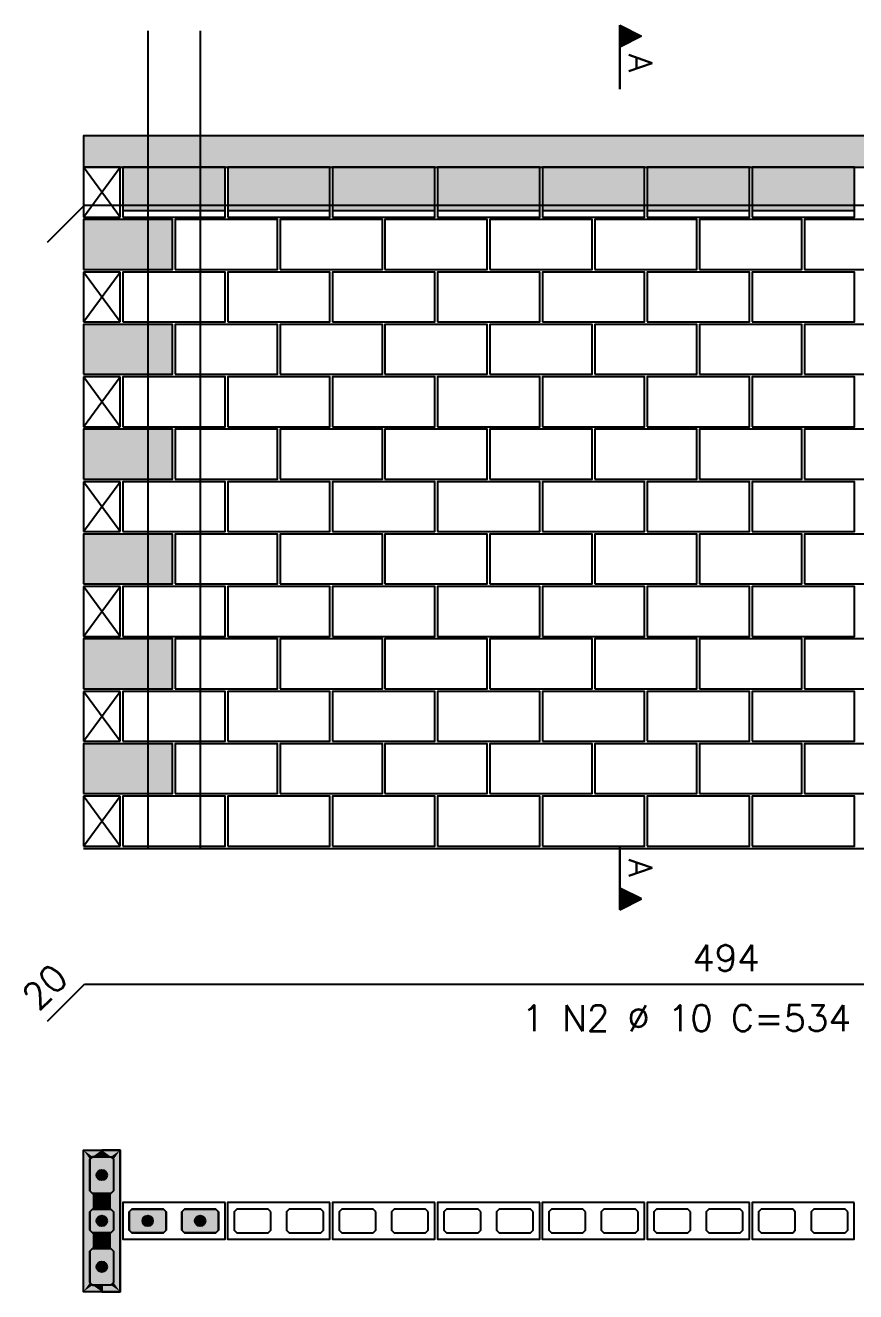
# Model space of a CAD drawing. Extents: x -1.9 to 86, y -1.6 to 60.9.
# Drawn here: x 8.58 to 14.92, y 44.97 to 54.64 of the extents above; entities that cross this region are included whole.
import ezdxf

# ---------------------------------------------------------------- set-up
doc = ezdxf.new("R2010")
doc.units = 0
doc.header["$MEASUREMENT"] = 0
for name, color, linetype in [('PENA_01', 1, 'CONTINUOUS'), ('PENA_02', 2, 'CONTINUOUS'), ('PENA_03', 3, 'CONTINUOUS'), ('PENA_05', 5, 'CONTINUOUS'), ('PENA_09', 254, 'CONTINUOUS'), ('PENA_11', 252, 'CONTINUOUS'), ('PENA_19', 240, 'CONTINUOUS'), ('PENA_21', 100, 'CONTINUOUS')]:
    doc.layers.add(name, color=color, linetype=linetype)
doc.styles.get("Standard").update_dxf_attribs({"font": 'ROMANS.SHX'})

msp = doc.modelspace()

# ---------------------------------------------------------------- linework, layer by layer
at = {"layer": 'PENA_01', "linetype": 'Continuous'}
for p, q in [((9.3279, 53.2247), (10.1079, 53.2247)), ((10.1279, 53.2247), (10.9079, 53.2247)), ((10.9279, 53.2247), (11.7079, 53.2247)), ((11.7279, 53.2247), (12.5079, 53.2247)), ((12.5279, 53.2247), (13.3079, 53.2247)), ((13.3279, 53.2247), (14.1079, 53.2247)), ((14.1279, 53.2247), (14.9079, 53.2247))]:
    msp.add_line(p, q, dxfattribs=at)
for points in [[(9.2375, 46.0039), (9.2575, 45.9839), (9.2575, 45.7439), (9.2375, 45.7239), (9.0975, 45.7239), (9.0775, 45.7439), (9.0775, 45.9839), (9.0975, 46.0039), (9.2375, 46.0039)], [(9.2375, 45.6039), (9.2575, 45.5839), (9.2575, 45.4439), (9.2375, 45.4239), (9.0975, 45.4239), (9.0775, 45.4439), (9.0775, 45.5839), (9.0975, 45.6039), (9.2375, 45.6039)], [(9.6575, 45.5839), (9.6375, 45.6039), (9.3975, 45.6039), (9.3775, 45.5839), (9.3775, 45.4439), (9.3975, 45.4239), (9.6375, 45.4239), (9.6575, 45.4439), (9.6575, 45.5839)], [(10.0575, 45.5839), (10.0375, 45.6039), (9.7975, 45.6039), (9.7775, 45.5839), (9.7775, 45.4439), (9.7975, 45.4239), (10.0375, 45.4239), (10.0575, 45.4439), (10.0575, 45.5839)], [(10.4575, 45.5839), (10.4375, 45.6039), (10.1975, 45.6039), (10.1775, 45.5839), (10.1775, 45.4439), (10.1975, 45.4239), (10.4375, 45.4239), (10.4575, 45.4439), (10.4575, 45.5839)], [(10.8575, 45.5839), (10.8375, 45.6039), (10.5975, 45.6039), (10.5775, 45.5839), (10.5775, 45.4439), (10.5975, 45.4239), (10.8375, 45.4239), (10.8575, 45.4439), (10.8575, 45.5839)], [(11.2575, 45.5839), (11.2375, 45.6039), (10.9975, 45.6039), (10.9775, 45.5839), (10.9775, 45.4439), (10.9975, 45.4239), (11.2375, 45.4239), (11.2575, 45.4439), (11.2575, 45.5839)], [(11.6575, 45.5839), (11.6375, 45.6039), (11.3975, 45.6039), (11.3775, 45.5839), (11.3775, 45.4439), (11.3975, 45.4239), (11.6375, 45.4239), (11.6575, 45.4439), (11.6575, 45.5839)], [(12.0575, 45.5839), (12.0375, 45.6039), (11.7975, 45.6039), (11.7775, 45.5839), (11.7775, 45.4439), (11.7975, 45.4239), (12.0375, 45.4239), (12.0575, 45.4439), (12.0575, 45.5839)], [(12.4575, 45.5839), (12.4375, 45.6039), (12.1975, 45.6039), (12.1775, 45.5839), (12.1775, 45.4439), (12.1975, 45.4239), (12.4375, 45.4239), (12.4575, 45.4439), (12.4575, 45.5839)], [(12.8575, 45.5839), (12.8375, 45.6039), (12.5975, 45.6039), (12.5775, 45.5839), (12.5775, 45.4439), (12.5975, 45.4239), (12.8375, 45.4239), (12.8575, 45.4439), (12.8575, 45.5839)], [(13.2575, 45.5839), (13.2375, 45.6039), (12.9975, 45.6039), (12.9775, 45.5839), (12.9775, 45.4439), (12.9975, 45.4239), (13.2375, 45.4239), (13.2575, 45.4439), (13.2575, 45.5839)], [(13.6575, 45.5839), (13.6375, 45.6039), (13.3975, 45.6039), (13.3775, 45.5839), (13.3775, 45.4439), (13.3975, 45.4239), (13.6375, 45.4239), (13.6575, 45.4439), (13.6575, 45.5839)], [(14.0575, 45.5839), (14.0375, 45.6039), (13.7975, 45.6039), (13.7775, 45.5839), (13.7775, 45.4439), (13.7975, 45.4239), (14.0375, 45.4239), (14.0575, 45.4439), (14.0575, 45.5839)], [(14.4575, 45.5839), (14.4375, 45.6039), (14.1975, 45.6039), (14.1775, 45.5839), (14.1775, 45.4439), (14.1975, 45.4239), (14.4375, 45.4239), (14.4575, 45.4439), (14.4575, 45.5839)], [(14.8575, 45.5839), (14.8375, 45.6039), (14.5975, 45.6039), (14.5775, 45.5839), (14.5775, 45.4439), (14.5975, 45.4239), (14.8375, 45.4239), (14.8575, 45.4439), (14.8575, 45.5839)], [(9.2375, 45.3039), (9.2575, 45.2839), (9.2575, 45.0439), (9.2375, 45.0239), (9.0975, 45.0239), (9.0775, 45.0439), (9.0775, 45.2839), (9.0975, 45.3039), (9.2375, 45.3039)]]:
    msp.add_lwpolyline(points, dxfattribs=at)
at = {"layer": 'PENA_02', "linetype": 'Continuous'}
for p, q in [((9.3075, 53.5547), (9.0275, 53.5547)), ((9.0275, 53.5547), (9.0275, 53.1747)), ((9.3075, 53.1747), (9.3075, 53.5547)), ((9.0275, 53.1747), (9.3075, 53.1747)), ((9.3075, 52.7547), (9.0275, 52.7547)), ((9.0275, 52.7547), (9.0275, 52.3747)), ((9.3075, 52.3747), (9.3075, 52.7547)), ((9.0275, 52.3747), (9.3075, 52.3747)), ((9.3075, 51.9547), (9.0275, 51.9547)), ((9.0275, 51.9547), (9.0275, 51.5747)), ((9.3075, 51.5747), (9.3075, 51.9547)), ((9.0275, 51.5747), (9.3075, 51.5747)), ((9.3075, 51.1547), (9.0275, 51.1547)), ((9.0275, 51.1547), (9.0275, 50.7747)), ((9.3075, 50.7747), (9.3075, 51.1547)), ((9.0275, 50.7747), (9.3075, 50.7747)), ((9.3075, 50.3547), (9.0275, 50.3547)), ((9.0275, 50.3547), (9.0275, 49.9747)), ((9.3075, 49.9747), (9.3075, 50.3547)), ((9.0275, 49.9747), (9.3075, 49.9747)), ((9.3075, 49.5547), (9.0275, 49.5547)), ((9.0275, 49.5547), (9.0275, 49.1747)), ((9.3075, 49.1747), (9.3075, 49.5547)), ((9.0275, 49.1747), (9.3075, 49.1747)), ((9.3075, 48.7547), (9.0275, 48.7547)), ((9.0275, 48.7547), (9.0275, 48.3747)), ((9.3075, 48.3747), (9.3075, 48.7547)), ((9.0275, 48.3747), (9.3075, 48.3747)), ((9.0275, 48.3547), (19.0079, 48.3547)), ((9.0275, 44.9739), (9.0275, 46.0539)), ((9.0275, 46.0539), (9.3075, 46.0539)), ((9.3075, 46.0539), (9.3075, 44.9739)), ((9.3075, 44.9739), (9.0275, 44.9739))]:
    msp.add_line(p, q, dxfattribs=at)
for points in [[(9.0275, 53.5547), (19.0074, 53.5547), (19.0074, 53.7947), (9.0275, 53.7947), (9.0275, 53.5547)], [(9.3279, 53.1747), (10.1079, 53.1747), (10.1079, 53.5547), (9.3279, 53.5547), (9.3279, 53.1747)], [(10.1279, 53.1747), (10.9079, 53.1747), (10.9079, 53.5547), (10.1279, 53.5547), (10.1279, 53.1747)], [(10.9279, 53.1747), (11.7079, 53.1747), (11.7079, 53.5547), (10.9279, 53.5547), (10.9279, 53.1747)], [(11.7279, 53.1747), (12.5079, 53.1747), (12.5079, 53.5547), (11.7279, 53.5547), (11.7279, 53.1747)], [(12.5279, 53.1747), (13.3079, 53.1747), (13.3079, 53.5547), (12.5279, 53.5547), (12.5279, 53.1747)], [(13.3279, 53.1747), (14.1079, 53.1747), (14.1079, 53.5547), (13.3279, 53.5547), (13.3279, 53.1747)], [(14.1279, 53.1747), (14.9079, 53.1747), (14.9079, 53.5547), (14.1279, 53.5547), (14.1279, 53.1747)], [(9.0275, 52.7747), (9.7075, 52.7747), (9.7075, 53.1547), (9.0275, 53.1547), (9.0275, 52.7747)], [(9.7275, 52.7747), (10.5075, 52.7747), (10.5075, 53.1547), (9.7275, 53.1547), (9.7275, 52.7747)], [(10.5275, 52.7747), (11.3075, 52.7747), (11.3075, 53.1547), (10.5275, 53.1547), (10.5275, 52.7747)], [(11.3275, 52.7747), (12.1075, 52.7747), (12.1075, 53.1547), (11.3275, 53.1547), (11.3275, 52.7747)], [(12.1275, 52.7747), (12.9075, 52.7747), (12.9075, 53.1547), (12.1275, 53.1547), (12.1275, 52.7747)], [(12.9275, 52.7747), (13.7075, 52.7747), (13.7075, 53.1547), (12.9275, 53.1547), (12.9275, 52.7747)], [(13.7275, 52.7747), (14.5075, 52.7747), (14.5075, 53.1547), (13.7275, 53.1547), (13.7275, 52.7747)], [(14.5275, 52.7747), (15.3075, 52.7747), (15.3075, 53.1547), (14.5275, 53.1547), (14.5275, 52.7747)], [(9.3279, 52.3747), (10.1079, 52.3747), (10.1079, 52.7547), (9.3279, 52.7547), (9.3279, 52.3747)], [(10.1279, 52.3747), (10.9079, 52.3747), (10.9079, 52.7547), (10.1279, 52.7547), (10.1279, 52.3747)], [(10.9279, 52.3747), (11.7079, 52.3747), (11.7079, 52.7547), (10.9279, 52.7547), (10.9279, 52.3747)], [(11.7279, 52.3747), (12.5079, 52.3747), (12.5079, 52.7547), (11.7279, 52.7547), (11.7279, 52.3747)], [(12.5279, 52.3747), (13.3079, 52.3747), (13.3079, 52.7547), (12.5279, 52.7547), (12.5279, 52.3747)], [(13.3279, 52.3747), (14.1079, 52.3747), (14.1079, 52.7547), (13.3279, 52.7547), (13.3279, 52.3747)], [(14.1279, 52.3747), (14.9079, 52.3747), (14.9079, 52.7547), (14.1279, 52.7547), (14.1279, 52.3747)], [(9.0275, 51.9747), (9.7075, 51.9747), (9.7075, 52.3547), (9.0275, 52.3547), (9.0275, 51.9747)], [(9.7275, 51.9747), (10.5075, 51.9747), (10.5075, 52.3547), (9.7275, 52.3547), (9.7275, 51.9747)], [(10.5275, 51.9747), (11.3075, 51.9747), (11.3075, 52.3547), (10.5275, 52.3547), (10.5275, 51.9747)], [(11.3275, 51.9747), (12.1075, 51.9747), (12.1075, 52.3547), (11.3275, 52.3547), (11.3275, 51.9747)], [(12.1275, 51.9747), (12.9075, 51.9747), (12.9075, 52.3547), (12.1275, 52.3547), (12.1275, 51.9747)], [(12.9275, 51.9747), (13.7075, 51.9747), (13.7075, 52.3547), (12.9275, 52.3547), (12.9275, 51.9747)], [(13.7275, 51.9747), (14.5075, 51.9747), (14.5075, 52.3547), (13.7275, 52.3547), (13.7275, 51.9747)], [(14.5275, 51.9747), (15.3075, 51.9747), (15.3075, 52.3547), (14.5275, 52.3547), (14.5275, 51.9747)], [(9.3279, 51.5747), (10.1079, 51.5747), (10.1079, 51.9547), (9.3279, 51.9547), (9.3279, 51.5747)], [(10.1279, 51.5747), (10.9079, 51.5747), (10.9079, 51.9547), (10.1279, 51.9547), (10.1279, 51.5747)], [(10.9279, 51.5747), (11.7079, 51.5747), (11.7079, 51.9547), (10.9279, 51.9547), (10.9279, 51.5747)], [(11.7279, 51.5747), (12.5079, 51.5747), (12.5079, 51.9547), (11.7279, 51.9547), (11.7279, 51.5747)], [(12.5279, 51.5747), (13.3079, 51.5747), (13.3079, 51.9547), (12.5279, 51.9547), (12.5279, 51.5747)], [(13.3279, 51.5747), (14.1079, 51.5747), (14.1079, 51.9547), (13.3279, 51.9547), (13.3279, 51.5747)], [(14.1279, 51.5747), (14.9079, 51.5747), (14.9079, 51.9547), (14.1279, 51.9547), (14.1279, 51.5747)], [(9.0275, 51.1747), (9.7075, 51.1747), (9.7075, 51.5547), (9.0275, 51.5547), (9.0275, 51.1747)], [(9.7275, 51.1747), (10.5075, 51.1747), (10.5075, 51.5547), (9.7275, 51.5547), (9.7275, 51.1747)], [(10.5275, 51.1747), (11.3075, 51.1747), (11.3075, 51.5547), (10.5275, 51.5547), (10.5275, 51.1747)], [(11.3275, 51.1747), (12.1075, 51.1747), (12.1075, 51.5547), (11.3275, 51.5547), (11.3275, 51.1747)], [(12.1275, 51.1747), (12.9075, 51.1747), (12.9075, 51.5547), (12.1275, 51.5547), (12.1275, 51.1747)], [(12.9275, 51.1747), (13.7075, 51.1747), (13.7075, 51.5547), (12.9275, 51.5547), (12.9275, 51.1747)], [(13.7275, 51.1747), (14.5075, 51.1747), (14.5075, 51.5547), (13.7275, 51.5547), (13.7275, 51.1747)], [(14.5275, 51.1747), (15.3075, 51.1747), (15.3075, 51.5547), (14.5275, 51.5547), (14.5275, 51.1747)], [(9.3279, 50.7747), (10.1079, 50.7747), (10.1079, 51.1547), (9.3279, 51.1547), (9.3279, 50.7747)], [(10.1279, 50.7747), (10.9079, 50.7747), (10.9079, 51.1547), (10.1279, 51.1547), (10.1279, 50.7747)], [(10.9279, 50.7747), (11.7079, 50.7747), (11.7079, 51.1547), (10.9279, 51.1547), (10.9279, 50.7747)], [(11.7279, 50.7747), (12.5079, 50.7747), (12.5079, 51.1547), (11.7279, 51.1547), (11.7279, 50.7747)], [(12.5279, 50.7747), (13.3079, 50.7747), (13.3079, 51.1547), (12.5279, 51.1547), (12.5279, 50.7747)], [(13.3279, 50.7747), (14.1079, 50.7747), (14.1079, 51.1547), (13.3279, 51.1547), (13.3279, 50.7747)], [(14.1279, 50.7747), (14.9079, 50.7747), (14.9079, 51.1547), (14.1279, 51.1547), (14.1279, 50.7747)], [(9.0275, 50.3747), (9.7075, 50.3747), (9.7075, 50.7547), (9.0275, 50.7547), (9.0275, 50.3747)], [(9.7275, 50.3747), (10.5075, 50.3747), (10.5075, 50.7547), (9.7275, 50.7547), (9.7275, 50.3747)], [(10.5275, 50.3747), (11.3075, 50.3747), (11.3075, 50.7547), (10.5275, 50.7547), (10.5275, 50.3747)], [(11.3275, 50.3747), (12.1075, 50.3747), (12.1075, 50.7547), (11.3275, 50.7547), (11.3275, 50.3747)], [(12.1275, 50.3747), (12.9075, 50.3747), (12.9075, 50.7547), (12.1275, 50.7547), (12.1275, 50.3747)], [(12.9275, 50.3747), (13.7075, 50.3747), (13.7075, 50.7547), (12.9275, 50.7547), (12.9275, 50.3747)], [(13.7275, 50.3747), (14.5075, 50.3747), (14.5075, 50.7547), (13.7275, 50.7547), (13.7275, 50.3747)], [(14.5275, 50.3747), (15.3075, 50.3747), (15.3075, 50.7547), (14.5275, 50.7547), (14.5275, 50.3747)], [(9.3279, 49.9747), (10.1079, 49.9747), (10.1079, 50.3547), (9.3279, 50.3547), (9.3279, 49.9747)], [(10.1279, 49.9747), (10.9079, 49.9747), (10.9079, 50.3547), (10.1279, 50.3547), (10.1279, 49.9747)], [(10.9279, 49.9747), (11.7079, 49.9747), (11.7079, 50.3547), (10.9279, 50.3547), (10.9279, 49.9747)], [(11.7279, 49.9747), (12.5079, 49.9747), (12.5079, 50.3547), (11.7279, 50.3547), (11.7279, 49.9747)], [(12.5279, 49.9747), (13.3079, 49.9747), (13.3079, 50.3547), (12.5279, 50.3547), (12.5279, 49.9747)], [(13.3279, 49.9747), (14.1079, 49.9747), (14.1079, 50.3547), (13.3279, 50.3547), (13.3279, 49.9747)], [(14.1279, 49.9747), (14.9079, 49.9747), (14.9079, 50.3547), (14.1279, 50.3547), (14.1279, 49.9747)], [(9.0275, 49.5747), (9.7075, 49.5747), (9.7075, 49.9547), (9.0275, 49.9547), (9.0275, 49.5747)], [(9.7275, 49.5747), (10.5075, 49.5747), (10.5075, 49.9547), (9.7275, 49.9547), (9.7275, 49.5747)], [(10.5275, 49.5747), (11.3075, 49.5747), (11.3075, 49.9547), (10.5275, 49.9547), (10.5275, 49.5747)], [(11.3275, 49.5747), (12.1075, 49.5747), (12.1075, 49.9547), (11.3275, 49.9547), (11.3275, 49.5747)], [(12.1275, 49.5747), (12.9075, 49.5747), (12.9075, 49.9547), (12.1275, 49.9547), (12.1275, 49.5747)], [(12.9275, 49.5747), (13.7075, 49.5747), (13.7075, 49.9547), (12.9275, 49.9547), (12.9275, 49.5747)], [(13.7275, 49.5747), (14.5075, 49.5747), (14.5075, 49.9547), (13.7275, 49.9547), (13.7275, 49.5747)], [(14.5275, 49.5747), (15.3075, 49.5747), (15.3075, 49.9547), (14.5275, 49.9547), (14.5275, 49.5747)], [(9.3279, 49.1747), (10.1079, 49.1747), (10.1079, 49.5547), (9.3279, 49.5547), (9.3279, 49.1747)], [(10.1279, 49.1747), (10.9079, 49.1747), (10.9079, 49.5547), (10.1279, 49.5547), (10.1279, 49.1747)], [(10.9279, 49.1747), (11.7079, 49.1747), (11.7079, 49.5547), (10.9279, 49.5547), (10.9279, 49.1747)], [(11.7279, 49.1747), (12.5079, 49.1747), (12.5079, 49.5547), (11.7279, 49.5547), (11.7279, 49.1747)], [(12.5279, 49.1747), (13.3079, 49.1747), (13.3079, 49.5547), (12.5279, 49.5547), (12.5279, 49.1747)], [(13.3279, 49.1747), (14.1079, 49.1747), (14.1079, 49.5547), (13.3279, 49.5547), (13.3279, 49.1747)], [(14.1279, 49.1747), (14.9079, 49.1747), (14.9079, 49.5547), (14.1279, 49.5547), (14.1279, 49.1747)], [(9.0275, 48.7747), (9.7075, 48.7747), (9.7075, 49.1547), (9.0275, 49.1547), (9.0275, 48.7747)], [(9.7275, 48.7747), (10.5075, 48.7747), (10.5075, 49.1547), (9.7275, 49.1547), (9.7275, 48.7747)], [(10.5275, 48.7747), (11.3075, 48.7747), (11.3075, 49.1547), (10.5275, 49.1547), (10.5275, 48.7747)], [(11.3275, 48.7747), (12.1075, 48.7747), (12.1075, 49.1547), (11.3275, 49.1547), (11.3275, 48.7747)], [(12.1275, 48.7747), (12.9075, 48.7747), (12.9075, 49.1547), (12.1275, 49.1547), (12.1275, 48.7747)], [(12.9275, 48.7747), (13.7075, 48.7747), (13.7075, 49.1547), (12.9275, 49.1547), (12.9275, 48.7747)], [(13.7275, 48.7747), (14.5075, 48.7747), (14.5075, 49.1547), (13.7275, 49.1547), (13.7275, 48.7747)], [(14.5275, 48.7747), (15.3075, 48.7747), (15.3075, 49.1547), (14.5275, 49.1547), (14.5275, 48.7747)], [(9.3279, 48.3747), (10.1079, 48.3747), (10.1079, 48.7547), (9.3279, 48.7547), (9.3279, 48.3747)], [(10.1279, 48.3747), (10.9079, 48.3747), (10.9079, 48.7547), (10.1279, 48.7547), (10.1279, 48.3747)], [(10.9279, 48.3747), (11.7079, 48.3747), (11.7079, 48.7547), (10.9279, 48.7547), (10.9279, 48.3747)], [(11.7279, 48.3747), (12.5079, 48.3747), (12.5079, 48.7547), (11.7279, 48.7547), (11.7279, 48.3747)], [(12.5279, 48.3747), (13.3079, 48.3747), (13.3079, 48.7547), (12.5279, 48.7547), (12.5279, 48.3747)], [(13.3279, 48.3747), (14.1079, 48.3747), (14.1079, 48.7547), (13.3279, 48.7547), (13.3279, 48.3747)], [(14.1279, 48.3747), (14.9079, 48.3747), (14.9079, 48.7547), (14.1279, 48.7547), (14.1279, 48.3747)], [(10.1075, 45.6539), (9.3275, 45.6539), (9.3275, 45.3739), (10.1075, 45.3739), (10.1075, 45.6539)], [(10.9075, 45.6539), (10.1275, 45.6539), (10.1275, 45.3739), (10.9075, 45.3739), (10.9075, 45.6539)], [(11.7075, 45.6539), (10.9275, 45.6539), (10.9275, 45.3739), (11.7075, 45.3739), (11.7075, 45.6539)], [(12.5075, 45.6539), (11.7275, 45.6539), (11.7275, 45.3739), (12.5075, 45.3739), (12.5075, 45.6539)], [(13.3075, 45.6539), (12.5275, 45.6539), (12.5275, 45.3739), (13.3075, 45.3739), (13.3075, 45.6539)], [(14.1075, 45.6539), (13.3275, 45.6539), (13.3275, 45.3739), (14.1075, 45.3739), (14.1075, 45.6539)], [(14.9075, 45.6539), (14.1275, 45.6539), (14.1275, 45.3739), (14.9075, 45.3739), (14.9075, 45.6539)]]:
    msp.add_lwpolyline(points, dxfattribs=at)
at = {"layer": 'PENA_03', "linetype": 'Continuous'}
for p, q in [((13.1194, 54.1511), (13.1194, 54.6375)), ((13.1194, 54.6375), (13.2854, 54.5545)), ((13.1201, 54.6364), (13.1201, 54.4727)), ((13.1201, 54.6364), (13.2838, 54.5545)), ((13.1322, 54.6311), (13.1322, 54.4779)), ((13.145, 54.6247), (13.145, 54.4843)), ((13.1577, 54.6183), (13.1577, 54.4907)), ((13.1705, 54.612), (13.1705, 54.4971)), ((13.1833, 54.6056), (13.1833, 54.5035)), ((13.2838, 54.5545), (13.1201, 54.4727)), ((13.2854, 54.5545), (13.1201, 54.4719)), ((13.196, 54.5992), (13.196, 54.5098)), ((13.2088, 54.5928), (13.2088, 54.5162)), ((13.2216, 54.5864), (13.2216, 54.5226)), ((13.2343, 54.58), (13.2343, 54.529)), ((13.2471, 54.5737), (13.2471, 54.5354)), ((13.2598, 54.5673), (13.2598, 54.5418)), ((13.2726, 54.5609), (13.2726, 54.5481)), ((13.1201, 54.4719), (13.1201, 54.1511)), ((9.0275, 53.1747), (9.3075, 53.5547)), ((9.3075, 53.1747), (9.0275, 53.5547)), ((9.0275, 52.3747), (9.3075, 52.7547)), ((9.3075, 52.3747), (9.0275, 52.7547)), ((9.0275, 51.5747), (9.3075, 51.9547)), ((9.3075, 51.5747), (9.0275, 51.9547)), ((9.0275, 50.7747), (9.3075, 51.1547)), ((9.3075, 50.7747), (9.0275, 51.1547)), ((9.0275, 49.9747), (9.3075, 50.3547)), ((9.3075, 49.9747), (9.0275, 50.3547)), ((9.0275, 49.1747), (9.3075, 49.5547)), ((9.3075, 49.1747), (9.0275, 49.5547)), ((9.0275, 48.3747), (9.3075, 48.7547)), ((9.3075, 48.3747), (9.0275, 48.7547)), ((13.1194, 48.3747), (13.1194, 47.8884)), ((13.1201, 48.0539), (13.1201, 48.3747)), ((13.2854, 47.9713), (13.1201, 48.0539)), ((13.1201, 47.8895), (13.1201, 48.0532)), ((13.2838, 47.9713), (13.1201, 48.0532)), ((13.1322, 47.8947), (13.1322, 48.0479)), ((13.145, 47.9011), (13.145, 48.0415)), ((13.1577, 47.9075), (13.1577, 48.0352)), ((13.1705, 47.9139), (13.1705, 48.0288)), ((13.1194, 47.8884), (13.2854, 47.9713)), ((13.1201, 47.8895), (13.2838, 47.9713)), ((13.1833, 47.9203), (13.1833, 48.0224)), ((13.196, 47.9267), (13.196, 48.016)), ((13.2088, 47.933), (13.2088, 48.0096)), ((13.2216, 47.9394), (13.2216, 48.0032)), ((13.2343, 47.9458), (13.2343, 47.9969)), ((13.2471, 47.9522), (13.2471, 47.9905)), ((13.2598, 47.9586), (13.2598, 47.9841)), ((13.2726, 47.9649), (13.2726, 47.9777))]:
    msp.add_line(p, q, dxfattribs=at)
for points in [[(9.0975, 45.7239), (9.0775, 45.7439), (9.0775, 45.9839), (9.0975, 46.0039), (9.2375, 46.0039), (9.2575, 45.9839), (9.2575, 45.7439), (9.2375, 45.7239), (9.0975, 45.7239)], [(9.2575, 45.4439), (9.2375, 45.4239), (9.0975, 45.4239), (9.0775, 45.4439), (9.0775, 45.5839), (9.0975, 45.6039), (9.2375, 45.6039), (9.2575, 45.5839), (9.2575, 45.4439)], [(9.6575, 45.4439), (9.6375, 45.4239), (9.3975, 45.4239), (9.3775, 45.4439), (9.3775, 45.5839), (9.3975, 45.6039), (9.6375, 45.6039), (9.6575, 45.5839), (9.6575, 45.4439)], [(10.0575, 45.4439), (10.0375, 45.4239), (9.7975, 45.4239), (9.7775, 45.4439), (9.7775, 45.5839), (9.7975, 45.6039), (10.0375, 45.6039), (10.0575, 45.5839), (10.0575, 45.4439)], [(9.0975, 45.0239), (9.0775, 45.0439), (9.0775, 45.2839), (9.0975, 45.3039), (9.2375, 45.3039), (9.2575, 45.2839), (9.2575, 45.0439), (9.2375, 45.0239), (9.0975, 45.0239)]]:
    msp.add_lwpolyline(points, dxfattribs=at)
for centre in [(9.1675, 45.8639), (9.1675, 45.5139), (9.5175, 45.5139), (9.9175, 45.5139), (9.1675, 45.1639)]:
    msp.add_circle(centre, 0.04, dxfattribs=at)
for points in [[(9.2075, 45.8639), (9.1744, 45.9033), (9.1475, 45.8985)], [(9.2075, 45.8639), (9.1981, 45.8896), (9.1744, 45.9033)], [(9.2075, 45.8639), (9.1475, 45.8985), (9.1299, 45.8776)], [(9.2075, 45.8639), (9.1299, 45.8776), (9.1299, 45.8502)], [(9.2075, 45.8639), (9.1299, 45.8502), (9.1475, 45.8292)], [(9.2075, 45.8639), (9.1475, 45.8292), (9.1744, 45.8245)], [(9.2075, 45.8639), (9.1744, 45.8245), (9.1981, 45.8382)], [(9.2075, 45.8639), (9.1981, 45.8382), (9.2075, 45.8639)], [(9.2075, 45.5139), (9.1475, 45.5485), (9.1299, 45.5276)], [(9.2075, 45.5139), (9.1299, 45.5276), (9.1299, 45.5002)], [(9.2075, 45.5139), (9.1744, 45.5533), (9.1475, 45.5485)], [(9.2075, 45.5139), (9.1981, 45.5396), (9.1744, 45.5533)], [(9.5575, 45.5139), (9.4975, 45.5485), (9.4799, 45.5276)], [(9.5575, 45.5139), (9.4799, 45.5276), (9.4799, 45.5002)], [(9.5575, 45.5139), (9.5244, 45.5533), (9.4975, 45.5485)], [(9.5575, 45.5139), (9.5481, 45.5396), (9.5244, 45.5533)], [(9.9575, 45.5139), (9.8975, 45.5485), (9.8799, 45.5276)], [(9.9575, 45.5139), (9.8799, 45.5276), (9.8799, 45.5002)], [(9.9575, 45.5139), (9.9244, 45.5533), (9.8975, 45.5485)], [(9.9575, 45.5139), (9.9481, 45.5396), (9.9244, 45.5533)], [(9.2075, 45.5139), (9.1299, 45.5002), (9.1475, 45.4792)], [(9.2075, 45.5139), (9.1475, 45.4792), (9.1744, 45.4745)], [(9.2075, 45.5139), (9.1744, 45.4745), (9.1981, 45.4882)], [(9.2075, 45.5139), (9.1981, 45.4882), (9.2075, 45.5139)], [(9.5575, 45.5139), (9.4799, 45.5002), (9.4975, 45.4792)], [(9.5575, 45.5139), (9.4975, 45.4792), (9.5244, 45.4745)], [(9.5575, 45.5139), (9.5244, 45.4745), (9.5481, 45.4882)], [(9.5575, 45.5139), (9.5481, 45.4882), (9.5575, 45.5139)], [(9.9575, 45.5139), (9.8799, 45.5002), (9.8975, 45.4792)], [(9.9575, 45.5139), (9.8975, 45.4792), (9.9244, 45.4745)], [(9.9575, 45.5139), (9.9244, 45.4745), (9.9481, 45.4882)], [(9.9575, 45.5139), (9.9481, 45.4882), (9.9575, 45.5139)], [(9.2075, 45.1639), (9.1475, 45.1985), (9.1299, 45.1776)], [(9.2075, 45.1639), (9.1299, 45.1776), (9.1299, 45.1502)], [(9.2075, 45.1639), (9.1299, 45.1502), (9.1475, 45.1292)], [(9.2075, 45.1639), (9.1744, 45.2033), (9.1475, 45.1985)], [(9.2075, 45.1639), (9.1475, 45.1292), (9.1744, 45.1245)], [(9.2075, 45.1639), (9.1981, 45.1896), (9.1744, 45.2033)], [(9.2075, 45.1639), (9.1744, 45.1245), (9.1981, 45.1382)], [(9.2075, 45.1639), (9.1981, 45.1382), (9.2075, 45.1639)]]:
    msp.add_solid(points, dxfattribs=at)
at = {"layer": 'PENA_05', "linetype": 'Continuous'}
for p, q in [((8.7534, 52.9815), (9.0362, 53.2644)), ((9.0362, 53.2644), (18.9077, 53.2648)), ((8.7534, 47.0376), (9.0362, 47.3204)), ((9.0362, 47.3204), (18.9077, 47.3209))]:
    msp.add_line(p, q, dxfattribs=at)
for points in [[(9.5175, 54.5947), (9.5175, 48.3547)], [(9.9175, 54.5947), (9.9175, 48.3547)]]:
    msp.add_lwpolyline(points, dxfattribs=at)
at = {"layer": 'PENA_09', "linetype": 'Continuous'}
for points in [[(9.3279, 53.2247), (10.1079, 53.2247), (10.1079, 53.5547), (9.3279, 53.5547), (9.3279, 53.2247)], [(10.1279, 53.2247), (10.9079, 53.2247), (10.9079, 53.5547), (10.1279, 53.5547), (10.1279, 53.2247)], [(10.9279, 53.2247), (11.7079, 53.2247), (11.7079, 53.5547), (10.9279, 53.5547), (10.9279, 53.2247)], [(11.7279, 53.2247), (12.5079, 53.2247), (12.5079, 53.5547), (11.7279, 53.5547), (11.7279, 53.2247)], [(12.5279, 53.2247), (13.3079, 53.2247), (13.3079, 53.5547), (12.5279, 53.5547), (12.5279, 53.2247)], [(13.3279, 53.2247), (14.1079, 53.2247), (14.1079, 53.5547), (13.3279, 53.5547), (13.3279, 53.2247)], [(14.1279, 53.2247), (14.9079, 53.2247), (14.9079, 53.5547), (14.1279, 53.5547), (14.1279, 53.2247)]]:
    msp.add_lwpolyline(points, dxfattribs=at)
for points in [[(9.3279, 53.2247), (10.1079, 53.2247), (10.1079, 53.5547)], [(9.3279, 53.2247), (10.1079, 53.5547), (9.3279, 53.5547)], [(9.3279, 53.2247), (9.3279, 53.5547), (9.3279, 53.2247)], [(10.1279, 53.2247), (10.9079, 53.2247), (10.9079, 53.5547)], [(10.1279, 53.2247), (10.9079, 53.5547), (10.1279, 53.5547)], [(10.1279, 53.2247), (10.1279, 53.5547), (10.1279, 53.2247)], [(10.9279, 53.2247), (11.7079, 53.2247), (11.7079, 53.5547)], [(10.9279, 53.2247), (11.7079, 53.5547), (10.9279, 53.5547)], [(10.9279, 53.2247), (10.9279, 53.5547), (10.9279, 53.2247)], [(11.7279, 53.2247), (12.5079, 53.2247), (12.5079, 53.5547)], [(11.7279, 53.2247), (12.5079, 53.5547), (11.7279, 53.5547)], [(11.7279, 53.2247), (11.7279, 53.5547), (11.7279, 53.2247)], [(12.5279, 53.2247), (13.3079, 53.2247), (13.3079, 53.5547)], [(12.5279, 53.2247), (13.3079, 53.5547), (12.5279, 53.5547)], [(12.5279, 53.2247), (12.5279, 53.5547), (12.5279, 53.2247)], [(13.3279, 53.2247), (14.1079, 53.2247), (14.1079, 53.5547)], [(13.3279, 53.2247), (14.1079, 53.5547), (13.3279, 53.5547)], [(13.3279, 53.2247), (13.3279, 53.5547), (13.3279, 53.2247)], [(14.1279, 53.2247), (14.9079, 53.2247), (14.9079, 53.5547)], [(14.1279, 53.2247), (14.9079, 53.5547), (14.1279, 53.5547)], [(14.1279, 53.2247), (14.1279, 53.5547), (14.1279, 53.2247)]]:
    msp.add_solid(points, dxfattribs=at)
at = {"layer": 'PENA_11', "linetype": 'Continuous'}
for points in [[(9.0275, 53.5547), (19.0074, 53.5547), (19.0074, 53.7947)], [(9.0275, 53.5547), (19.0074, 53.7947), (9.0275, 53.7947)], [(9.0275, 53.5547), (9.0275, 53.7947), (9.0275, 53.5547)], [(9.0975, 45.7239), (9.0775, 45.9839), (9.0975, 46.0039)], [(9.0975, 45.7239), (9.0975, 46.0039), (9.2375, 46.0039)], [(9.0975, 45.7239), (9.2375, 46.0039), (9.2575, 45.9839)], [(9.0975, 45.7239), (9.0775, 45.7439), (9.0775, 45.9839)], [(9.0975, 45.7239), (9.2575, 45.9839), (9.2575, 45.7439)], [(9.0975, 45.7239), (9.2575, 45.7439), (9.2375, 45.7239)], [(9.0975, 45.7239), (9.2375, 45.7239), (9.0975, 45.7239)], [(9.2575, 45.4439), (9.0775, 45.5839), (9.0975, 45.6039)], [(9.2575, 45.4439), (9.0775, 45.4439), (9.0775, 45.5839)], [(9.2575, 45.4439), (9.0975, 45.6039), (9.2375, 45.6039)], [(9.2575, 45.4439), (9.2375, 45.6039), (9.2575, 45.5839)], [(9.2575, 45.4439), (9.2575, 45.5839), (9.2575, 45.4439)], [(9.6575, 45.4439), (9.3775, 45.5839), (9.3975, 45.6039)], [(9.6575, 45.4439), (9.3775, 45.4439), (9.3775, 45.5839)], [(9.6575, 45.4439), (9.3975, 45.6039), (9.6375, 45.6039)], [(9.6575, 45.4439), (9.6375, 45.6039), (9.6575, 45.5839)], [(9.6575, 45.4439), (9.6575, 45.5839), (9.6575, 45.4439)], [(10.0575, 45.4439), (9.7775, 45.5839), (9.7975, 45.6039)], [(10.0575, 45.4439), (9.7775, 45.4439), (9.7775, 45.5839)], [(10.0575, 45.4439), (9.7975, 45.6039), (10.0375, 45.6039)], [(10.0575, 45.4439), (10.0375, 45.6039), (10.0575, 45.5839)], [(10.0575, 45.4439), (10.0575, 45.5839), (10.0575, 45.4439)], [(9.2575, 45.4439), (9.0975, 45.4239), (9.0775, 45.4439)], [(9.2575, 45.4439), (9.2375, 45.4239), (9.0975, 45.4239)], [(9.6575, 45.4439), (9.3975, 45.4239), (9.3775, 45.4439)], [(9.6575, 45.4439), (9.6375, 45.4239), (9.3975, 45.4239)], [(10.0575, 45.4439), (9.7975, 45.4239), (9.7775, 45.4439)], [(10.0575, 45.4439), (10.0375, 45.4239), (9.7975, 45.4239)], [(9.0975, 45.0239), (9.0775, 45.2839), (9.0975, 45.3039)], [(9.0975, 45.0239), (9.0775, 45.0439), (9.0775, 45.2839)], [(9.0975, 45.0239), (9.0975, 45.3039), (9.2375, 45.3039)], [(9.0975, 45.0239), (9.2375, 45.3039), (9.2575, 45.2839)], [(9.0975, 45.0239), (9.2575, 45.2839), (9.2575, 45.0439)], [(9.0975, 45.0239), (9.2575, 45.0439), (9.2375, 45.0239)], [(9.0975, 45.0239), (9.2375, 45.0239), (9.0975, 45.0239)]]:
    msp.add_solid(points, dxfattribs=at)
at = {"layer": 'PENA_19', "linetype": 'Continuous'}
for points in [[(9.1675, 46.0539), (9.1675, 46.0039), (9.0975, 46.0039), (9.0775, 45.9839), (9.0775, 45.7439), (9.0975, 45.7239), (9.1675, 45.7239), (9.1675, 45.6039), (9.0975, 45.6039), (9.0775, 45.5839), (9.0775, 45.4439), (9.0975, 45.4239), (9.1675, 45.4239), (9.1675, 45.3039), (9.0975, 45.3039), (9.0775, 45.2839), (9.0775, 45.0439), (9.0975, 45.0239), (9.1675, 45.0239), (9.1675, 44.9739), (9.0275, 44.9739), (9.0275, 46.0539), (9.1675, 46.0539)], [(9.1675, 46.0539), (9.1675, 46.0039), (9.2375, 46.0039), (9.2575, 45.9839), (9.2575, 45.7439), (9.2375, 45.7239), (9.1675, 45.7239), (9.1675, 45.6039), (9.2375, 45.6039), (9.2575, 45.5839), (9.2575, 45.4439), (9.2375, 45.4239), (9.1675, 45.4239), (9.1675, 45.3039), (9.2375, 45.3039), (9.2575, 45.2839), (9.2575, 45.0439), (9.2375, 45.0239), (9.1675, 45.0239), (9.1675, 44.9739), (9.3075, 44.9739), (9.3075, 46.0539), (9.1675, 46.0539)]]:
    msp.add_lwpolyline(points, dxfattribs=at)
for points in [[(9.0975, 46.0039), (9.0775, 45.9839), (9.0275, 46.0539)], [(9.0975, 46.0039), (9.0275, 46.0539), (9.1675, 46.0539)], [(9.0275, 46.0539), (9.0775, 45.9839), (9.0275, 44.9739)], [(9.0975, 46.0039), (9.1675, 46.0539), (9.1675, 46.0039)], [(9.1675, 46.0539), (9.2375, 46.0039), (9.3075, 46.0539)], [(9.1675, 46.0539), (9.1675, 46.0039), (9.2375, 46.0039)], [(9.3075, 46.0539), (9.2375, 46.0039), (9.2575, 45.9839)], [(9.3075, 46.0539), (9.2575, 45.9839), (9.3075, 44.9739)], [(9.0275, 44.9739), (9.0775, 45.9839), (9.0775, 45.0439)], [(9.0775, 45.0439), (9.0775, 45.9839), (9.0775, 45.7439)], [(9.3075, 44.9739), (9.2575, 45.9839), (9.2575, 45.7439)], [(9.0775, 45.7439), (9.0775, 45.0439), (9.0775, 45.5839)], [(9.0975, 45.7239), (9.0775, 45.5839), (9.0775, 45.7439)], [(9.0975, 45.6039), (9.0775, 45.5839), (9.0975, 45.7239)], [(9.0975, 45.6039), (9.0975, 45.7239), (9.1675, 45.7239)], [(9.0975, 45.6039), (9.1675, 45.7239), (9.1675, 45.6039)], [(9.2375, 45.7239), (9.1675, 45.7239), (9.2375, 45.6039)], [(9.1675, 45.7239), (9.1675, 45.6039), (9.2375, 45.6039)], [(9.2575, 45.5839), (9.2575, 45.7439), (9.2375, 45.7239)], [(9.2575, 45.5839), (9.2375, 45.7239), (9.2375, 45.6039)], [(9.3075, 44.9739), (9.2575, 45.7439), (9.2575, 45.5839)], [(9.0775, 45.5839), (9.0775, 45.0439), (9.0775, 45.4439)], [(9.2575, 45.4439), (9.3075, 44.9739), (9.2575, 45.5839)], [(9.0775, 45.0439), (9.0775, 45.2839), (9.0775, 45.4439)], [(9.0975, 45.4239), (9.0775, 45.2839), (9.0775, 45.4439)], [(9.0975, 45.4239), (9.0975, 45.3039), (9.0775, 45.2839)], [(9.1675, 45.4239), (9.0975, 45.3039), (9.0975, 45.4239)], [(9.1675, 45.4239), (9.1675, 45.3039), (9.0975, 45.3039)], [(9.1675, 45.4239), (9.2375, 45.3039), (9.2375, 45.4239)], [(9.2375, 45.3039), (9.1675, 45.4239), (9.1675, 45.3039)], [(9.2375, 45.4239), (9.2575, 45.2839), (9.2575, 45.4439)], [(9.2375, 45.3039), (9.2575, 45.2839), (9.2375, 45.4239)], [(9.2575, 45.2839), (9.3075, 44.9739), (9.2575, 45.4439)], [(9.3075, 44.9739), (9.2575, 45.2839), (9.2575, 45.0439)], [(9.0975, 45.0239), (9.0275, 44.9739), (9.0775, 45.0439)], [(9.3075, 44.9739), (9.2575, 45.0439), (9.2375, 45.0239)], [(9.1675, 44.9739), (9.0275, 44.9739), (9.0975, 45.0239)], [(9.1675, 45.0239), (9.1675, 44.9739), (9.0975, 45.0239)], [(9.3075, 44.9739), (9.2375, 45.0239), (9.1675, 45.0239)], [(9.3075, 44.9739), (9.1675, 45.0239), (9.1675, 44.9739)]]:
    msp.add_solid(points, dxfattribs=at)
at = {"layer": 'PENA_21', "linetype": 'Continuous'}
for points in [[(9.0275, 52.7747), (9.7075, 52.7747), (9.7075, 53.1547), (9.0275, 53.1547), (9.0275, 52.7747)], [(9.0275, 51.9747), (9.7075, 51.9747), (9.7075, 52.3547), (9.0275, 52.3547), (9.0275, 51.9747)], [(9.0275, 51.1747), (9.7075, 51.1747), (9.7075, 51.5547), (9.0275, 51.5547), (9.0275, 51.1747)], [(9.0275, 50.3747), (9.7075, 50.3747), (9.7075, 50.7547), (9.0275, 50.7547), (9.0275, 50.3747)], [(9.0275, 49.5747), (9.7075, 49.5747), (9.7075, 49.9547), (9.0275, 49.9547), (9.0275, 49.5747)], [(9.0275, 48.7747), (9.7075, 48.7747), (9.7075, 49.1547), (9.0275, 49.1547), (9.0275, 48.7747)]]:
    msp.add_lwpolyline(points, dxfattribs=at)
for points in [[(9.0275, 52.7747), (9.7075, 52.7747), (9.7075, 53.1547)], [(9.0275, 52.7747), (9.7075, 53.1547), (9.0275, 53.1547)], [(9.0275, 52.7747), (9.0275, 53.1547), (9.0275, 52.7747)], [(9.0275, 51.9747), (9.7075, 51.9747), (9.7075, 52.3547)], [(9.0275, 51.9747), (9.7075, 52.3547), (9.0275, 52.3547)], [(9.0275, 51.9747), (9.0275, 52.3547), (9.0275, 51.9747)], [(9.0275, 51.1747), (9.7075, 51.1747), (9.7075, 51.5547)], [(9.0275, 51.1747), (9.7075, 51.5547), (9.0275, 51.5547)], [(9.0275, 51.1747), (9.0275, 51.5547), (9.0275, 51.1747)], [(9.0275, 50.3747), (9.7075, 50.3747), (9.7075, 50.7547)], [(9.0275, 50.3747), (9.7075, 50.7547), (9.0275, 50.7547)], [(9.0275, 50.3747), (9.0275, 50.7547), (9.0275, 50.3747)], [(9.0275, 49.5747), (9.7075, 49.5747), (9.7075, 49.9547)], [(9.0275, 49.5747), (9.7075, 49.9547), (9.0275, 49.9547)], [(9.0275, 49.5747), (9.0275, 49.9547), (9.0275, 49.5747)], [(9.0275, 48.7747), (9.7075, 48.7747), (9.7075, 49.1547)], [(9.0275, 48.7747), (9.7075, 49.1547), (9.0275, 49.1547)], [(9.0275, 48.7747), (9.0275, 49.1547), (9.0275, 48.7747)]]:
    msp.add_solid(points, dxfattribs=at)

# ---------------------------------------------------------------- texts
at = {"layer": 'PENA_03', "linetype": 'Continuous'}
for s, height, rotation, p in [('A', 0.18, 270, (13.1865, 54.4191)), ('A', 0.18, 270, (13.1865, 48.2782)), ('494', 0.2, 0.00248, (13.672, 47.4206)), ('20', 0.2, 45, (8.6827, 47.1083))]:
    msp.add_text(s, height=height, rotation=rotation, dxfattribs=at).set_placement(p)
msp.add_text('1 N2 %%c 10 C=534', height=0.2, dxfattribs=at).set_placement((12.3703, 46.9613))

doc.saveas('drawing.dxf')
